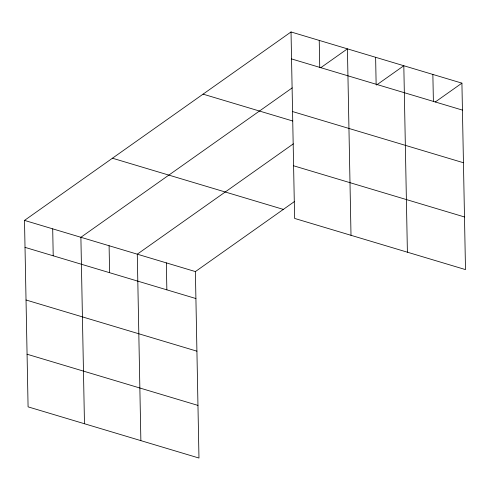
<?xml version="1.0" encoding="UTF-8"?>
<svg xmlns="http://www.w3.org/2000/svg" width="490" height="490" viewBox="0 0 490 490"><rect width="100%" height="100%" fill="white"/><g stroke="black" fill="none" stroke-linecap="round" stroke-linejoin="round"><path stroke-width="0.73" d="M294.594 201.445L195.394 271.582L198.971 458.04L28.083 406.859L24.5 220.402L291.029 31.96L461.917 83.141L465.5 269.598L294.606 218.418L291.029 31.96M292.224 87.875L80.893 237.289L84.476 423.746M320.736 67.724L347.422 48.853L351.005 235.31M293.363 143.833L137.286 254.181L140.869 440.639M376.522 85.04L403.815 65.74L407.398 252.197M435.23 102.012L461.917 83.141M291.544 58.923L462.438 110.103M292.555 111.555L463.448 162.741M203.074 94.147L292.726 120.999M293.596 165.785L464.489 216.966M112.455 158.215L283.343 209.395M24.5 220.402L195.394 271.582M25.021 247.364L195.908 298.545M26.031 299.996L196.919 351.177M27.073 354.227L197.96 405.408M432.866 74.443L433.387 101.406M375.622 57.299L376.136 84.262M319.229 40.407L319.743 67.369M166.337 262.879L166.857 289.841M109.092 245.735L109.607 272.697M52.7 228.848L53.214 255.811"/></g></svg>
